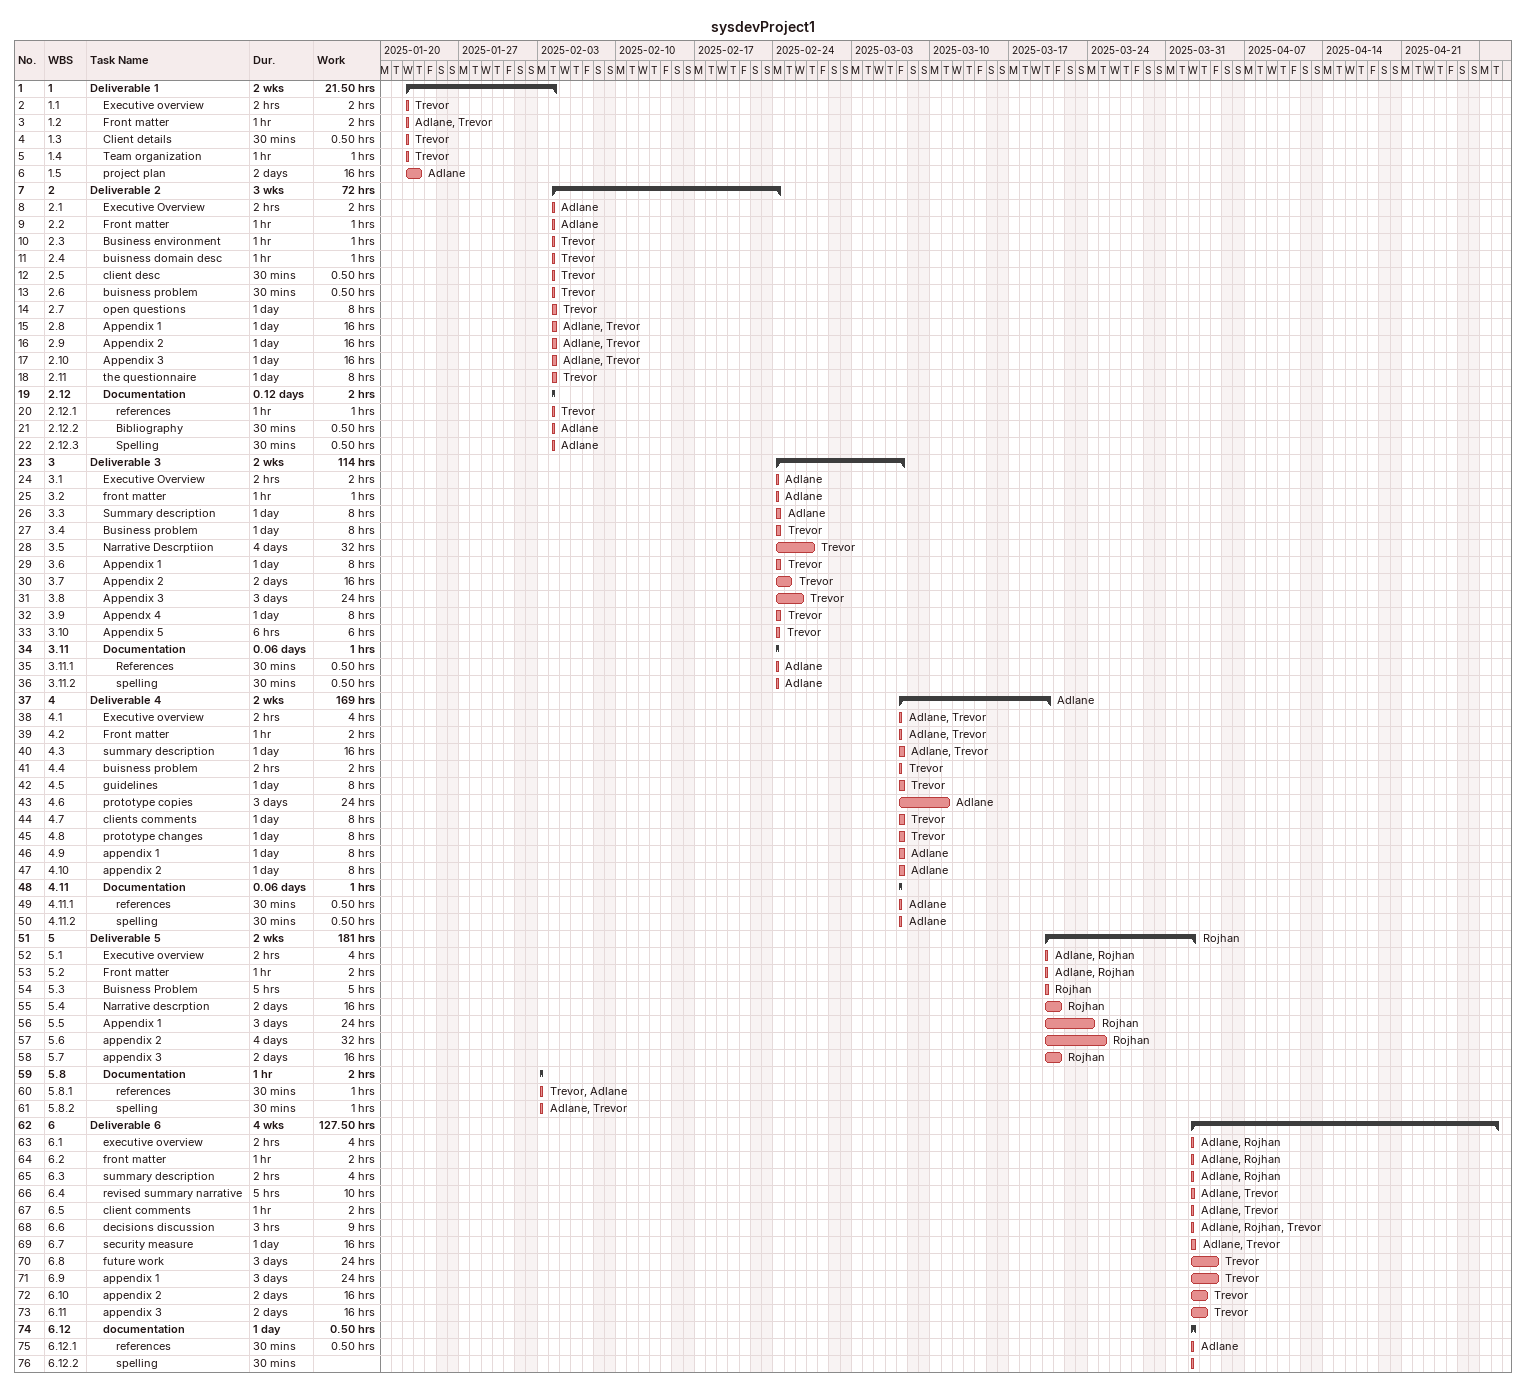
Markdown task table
sysdevProject1

| ID | WBS | Task | Duration | Start | Finish | Resources | Work (h) |
|---|---|---|---|---|---|---|---|
| 1 | 1 | **Deliverable 1** | 2w | 2025-01-22 | 2025-02-04 |  | 21.50 |
| 2 | 1.1 | Executive overview | 2h | 2025-01-22 | 2025-01-22 | Trevor | 2 |
| 3 | 1.2 | Front matter | 1h | 2025-01-22 | 2025-01-22 | Adlane, Trevor | 2 |
| 4 | 1.3 | Client details | 30min | 2025-01-22 | 2025-01-22 | Trevor | 0.50 |
| 5 | 1.4 | Team organization | 1h | 2025-01-22 | 2025-01-22 | Trevor | 1 |
| 6 | 1.5 | project plan | 2d | 2025-01-22 | 2025-01-23 | Adlane | 16 |
| 7 | 2 | **Deliverable 2** | 3w | 2025-02-04 | 2025-02-24 |  | 72 |
| 8 | 2.1 | Executive Overview | 2h | 2025-02-04 | 2025-02-04 | Adlane | 2 |
| 9 | 2.2 | Front matter | 1h | 2025-02-04 | 2025-02-04 | Adlane | 1 |
| 10 | 2.3 | Business environment | 1h | 2025-02-04 | 2025-02-04 | Trevor | 1 |
| 11 | 2.4 | buisness domain desc | 1h | 2025-02-04 | 2025-02-04 | Trevor | 1 |
| 12 | 2.5 | client desc | 30min | 2025-02-04 | 2025-02-04 | Trevor | 0.50 |
| 13 | 2.6 | buisness problem | 30min | 2025-02-04 | 2025-02-04 | Trevor | 0.50 |
| 14 | 2.7 | open questions | 1d | 2025-02-04 | 2025-02-04 | Trevor | 8 |
| 15 | 2.8 | Appendix 1 | 1d | 2025-02-04 | 2025-02-04 | Adlane, Trevor | 16 |
| 16 | 2.9 | Appendix 2 | 1d | 2025-02-04 | 2025-02-04 | Adlane, Trevor | 16 |
| 17 | 2.10 | Appendix 3 | 1d | 2025-02-04 | 2025-02-04 | Adlane, Trevor | 16 |
| 18 | 2.11 | the questionnaire | 1d | 2025-02-04 | 2025-02-04 | Trevor | 8 |
| 19 | 2.12 | **Documentation** | 0.12d | 2025-02-04 | 2025-02-04 |  | 2 |
| 20 | 2.12.1 | references | 1h | 2025-02-04 | 2025-02-04 | Trevor | 1 |
| 21 | 2.12.2 | Bibliography | 30min | 2025-02-04 | 2025-02-04 | Adlane | 0.50 |
| 22 | 2.12.3 | Spelling | 30min | 2025-02-04 | 2025-02-04 | Adlane | 0.50 |
| 23 | 3 | **Deliverable 3** | 2w | 2025-02-24 | 2025-03-07 |  | 114 |
| 24 | 3.1 | Executive Overview | 2h | 2025-02-24 | 2025-02-24 | Adlane | 2 |
| 25 | 3.2 | front matter | 1h | 2025-02-24 | 2025-02-24 | Adlane | 1 |
| 26 | 3.3 | Summary description | 1d | 2025-02-24 | 2025-02-24 | Adlane | 8 |
| 27 | 3.4 | Business problem | 1d | 2025-02-24 | 2025-02-24 | Trevor | 8 |
| 28 | 3.5 | Narrative Descrptiion | 4d | 2025-02-24 | 2025-02-27 | Trevor | 32 |
| 29 | 3.6 | Appendix 1 | 1d | 2025-02-24 | 2025-02-24 | Trevor | 8 |
| 30 | 3.7 | Appendix 2 | 2d | 2025-02-24 | 2025-02-25 | Trevor | 16 |
| 31 | 3.8 | Appendix 3 | 3d | 2025-02-24 | 2025-02-26 | Trevor | 24 |
| 32 | 3.9 | Appendx 4 | 1d | 2025-02-24 | 2025-02-24 | Trevor | 8 |
| 33 | 3.10 | Appendix 5 | 6h | 2025-02-24 | 2025-02-24 | Trevor | 6 |
| 34 | 3.11 | **Documentation** | 0.06d | 2025-02-24 | 2025-02-24 |  | 1 |
| 35 | 3.11.1 | References | 30min | 2025-02-24 | 2025-02-24 | Adlane | 0.50 |
| 36 | 3.11.2 | spelling | 30min | 2025-02-24 | 2025-02-24 | Adlane | 0.50 |
| 37 | 4 | **Deliverable 4** | 2w | 2025-03-07 | 2025-03-20 | Adlane | 169 |
| 38 | 4.1 | Executive overview | 2h | 2025-03-07 | 2025-03-07 | Adlane, Trevor | 4 |
| 39 | 4.2 | Front matter | 1h | 2025-03-07 | 2025-03-07 | Adlane, Trevor | 2 |
| 40 | 4.3 | summary description | 1d | 2025-03-07 | 2025-03-07 | Adlane, Trevor | 16 |
| 41 | 4.4 | buisness problem | 2h | 2025-03-07 | 2025-03-07 | Trevor | 2 |
| 42 | 4.5 | guidelines | 1d | 2025-03-07 | 2025-03-07 | Trevor | 8 |
| 43 | 4.6 | prototype copies | 3d | 2025-03-07 | 2025-03-11 | Adlane | 24 |
| 44 | 4.7 | clients comments | 1d | 2025-03-07 | 2025-03-07 | Trevor | 8 |
| 45 | 4.8 | prototype changes | 1d | 2025-03-07 | 2025-03-07 | Trevor | 8 |
| 46 | 4.9 | appendix 1 | 1d | 2025-03-07 | 2025-03-07 | Adlane | 8 |
| 47 | 4.10 | appendix 2 | 1d | 2025-03-07 | 2025-03-07 | Adlane | 8 |
| 48 | 4.11 | **Documentation** | 0.06d | 2025-03-07 | 2025-03-07 |  | 1 |
| 49 | 4.11.1 | references | 30min | 2025-03-07 | 2025-03-07 | Adlane | 0.50 |
| 50 | 4.11.2 | spelling | 30min | 2025-03-07 | 2025-03-07 | Adlane | 0.50 |
| 51 | 5 | **Deliverable 5** | 2w | 2025-03-20 | 2025-04-02 | Rojhan | 181 |
| 52 | 5.1 | Executive overview | 2h | 2025-03-20 | 2025-03-20 | Adlane, Rojhan | 4 |
| 53 | 5.2 | Front matter | 1h | 2025-03-20 | 2025-03-20 | Adlane, Rojhan | 2 |
| 54 | 5.3 | Buisness Problem | 5h | 2025-03-20 | 2025-03-20 | Rojhan | 5 |
| 55 | 5.4 | Narrative descrption | 2d | 2025-03-20 | 2025-03-21 | Rojhan | 16 |
| 56 | 5.5 | Appendix 1 | 3d | 2025-03-20 | 2025-03-24 | Rojhan | 24 |
| 57 | 5.6 | appendix 2 | 4d | 2025-03-20 | 2025-03-25 | Rojhan | 32 |
| 58 | 5.7 | appendix 3 | 2d | 2025-03-20 | 2025-03-21 | Rojhan | 16 |
| 59 | 5.8 | **Documentation** | 1h | 2025-02-03 | 2025-02-03 |  | 2 |
| 60 | 5.8.1 | references | 30min | 2025-02-03 | 2025-02-03 | Trevor, Adlane | 1 |
| 61 | 5.8.2 | spelling | 30min | 2025-02-03 | 2025-02-03 | Adlane, Trevor | 1 |
| 62 | 6 | **Deliverable 6** | 4w | 2025-04-02 | 2025-04-29 |  | 127.50 |
| 63 | 6.1 | executive overview | 2h | 2025-04-02 | 2025-04-02 | Adlane, Rojhan | 4 |
| 64 | 6.2 | front matter | 1h | 2025-04-02 | 2025-04-02 | Adlane, Rojhan | 2 |
| 65 | 6.3 | summary description | 2h | 2025-04-02 | 2025-04-02 | Adlane, Rojhan | 4 |
| 66 | 6.4 | revised summary narrative | 5h | 2025-04-02 | 2025-04-02 | Adlane, Trevor | 10 |
| 67 | 6.5 | client comments | 1h | 2025-04-02 | 2025-04-02 | Adlane, Trevor | 2 |
| 68 | 6.6 | decisions discussion | 3h | 2025-04-02 | 2025-04-02 | Adlane, Rojhan, Trevor | 9 |
| 69 | 6.7 | security measure | 1d | 2025-04-02 | 2025-04-02 | Adlane, Trevor | 16 |
| 70 | 6.8 | future work | 3d | 2025-04-02 | 2025-04-04 | Trevor | 24 |
| 71 | 6.9 | appendix 1 | 3d | 2025-04-02 | 2025-04-04 | Trevor | 24 |
| 72 | 6.10 | appendix 2 | 2d | 2025-04-02 | 2025-04-03 | Trevor | 16 |
| 73 | 6.11 | appendix 3 | 2d | 2025-04-02 | 2025-04-03 | Trevor | 16 |
| 74 | 6.12 | **documentation** | 1d | 2025-04-02 | 2025-04-02 |  | 0.50 |
| 75 | 6.12.1 | references | 30min | 2025-04-02 | 2025-04-02 | Adlane | 0.50 |
| 76 | 6.12.2 | spelling | 30min | 2025-04-02 | 2025-04-02 |  |  |
